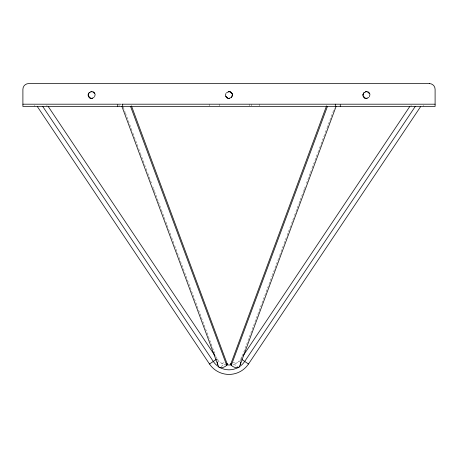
<?xml version="1.0" encoding="UTF-8"?>
<svg xmlns="http://www.w3.org/2000/svg" width="458" height="458" viewBox="0 0 458 458"><rect width="100%" height="100%" fill="white"/><g stroke="black" fill="none" stroke-linecap="round" stroke-linejoin="round"><path stroke-width="0.34" stroke-dasharray="2.29 1.72" d="M46.888 106.485L46.945 105.34M131.618 106.485L131.675 105.34M423.593 106.485L423.65 105.34M242.167 356.439L240.433 361.122C237.748 361.219 235.996 364.436 233.128 364.574M242.419 355.774L271.949 276.243M272.201 275.573L279.397 256.194M279.643 255.524L283.863 244.16M284.115 243.49L286.84 236.139M287.092 235.475L291.311 224.111M291.557 223.441L292.548 220.767M292.799 220.103L294.288 216.09M294.534 215.42L297.019 208.739M297.265 208.069L298.753 204.062M299.005 203.392L299.996 200.719M300.242 200.049L303.471 191.364M303.717 190.694L304.461 188.69M304.713 188.02L305.205 186.687M306.448 183.343L310.169 173.319M310.421 172.649L311.909 168.641M312.156 167.971L317.617 153.27M317.863 152.6L319.352 148.592M319.604 147.923L325.06 133.221M325.312 132.551L326.8 128.538M327.046 127.874L332.508 113.166M332.754 112.502L334.243 108.489M241.784 357.778L238.183 361.957M235.526 363.681L234.88 364.242L234.994 365.112L237.868 367.024M221.22 366.537L223.006 365.118L223.143 364.287L218.678 361.253L217.567 361.122M226.2 364.98L222.502 363.692M217.103 358.9L219.731 361.9M123.259 107.155L125.246 112.502M125.492 113.166L130.954 127.874M131.2 128.538L132.688 132.551M132.94 133.221L138.396 147.923M138.648 148.592L140.137 152.6M140.383 153.27L145.844 167.971M146.091 168.641L147.579 172.649M147.831 173.319L151.552 183.343M152.795 186.687L153.287 188.02M153.539 188.69L154.283 190.694M154.529 191.364L158.25 201.388M158.502 202.058L159.493 204.732M159.739 205.396L161.233 209.409M161.479 210.079L163.958 216.76M164.21 217.43L165.699 221.437M165.945 222.107L166.941 224.781M167.187 225.451L171.406 236.809M171.653 237.479L174.384 244.83M174.63 245.499L178.849 256.858M179.101 257.528L185.799 275.573M186.051 276.243L214.836 353.765M215.833 356.439L217.321 360.452M411.055 105.34L411.112 106.485M34.35 105.34L34.407 106.485M326.325 105.34L326.365 106.485M119.08 105.34L119.12 106.485M259.314 104.195L259.314 105.913M251.23 104.195L251.23 105.913M249.524 104.195L249.524 105.913M219.508 104.195L219.508 105.913M209.569 104.195L209.569 105.913M232.893 362.742A4.58 2.09 20.4 0 1 236.168 363.44M221.832 363.44A4.58 2.09 -20.4 0 1 225.107 362.742"/><path stroke-width="0.69" d="M88.245 94.302L88.176 95.281L89.173 92.608M232.355 95.768L232.424 94.789L231.427 97.462M363.045 94.302L362.976 95.281L363.973 92.608M240.799 362.169L240.318 364.379L238.876 367.442A4.58 2.09 20.4 0 1 233.128 366.663A4.58 2.09 20.4 0 1 231.124 363.234M88.583 93.386L88.165 95.035L88.428 96.352L89.539 97.783L90.398 98.252L88.383 96.237L90.283 98.207L92.327 98.39L91.354 98.459L94.027 97.462M232.017 96.684L232.435 95.035L232.172 93.718L231.061 92.287L230.202 91.818L232.217 93.833L230.317 91.863L228.273 91.68L229.246 91.611L226.573 92.608M363.383 93.386L362.965 95.035L363.228 96.352L364.339 97.783L365.198 98.252L363.183 96.237L365.083 98.207L367.127 98.39L366.154 98.459L368.827 97.462M230.752 364.127L326.336 106.485M231.313 365.266L327.413 106.485M240.318 364.379L336.058 106.485M94.617 96.684L95.035 95.035C96.117 93.684 91.537 90.942 93.661 92.287C96.443 95.871 92.905 90.403 90.873 91.68L91.846 91.611L89.127 92.648M225.983 93.386L225.565 95.035C224.483 96.386 229.063 99.128 226.939 97.783C224.157 94.199 227.695 99.667 229.727 98.39L228.754 98.459L231.473 97.422M369.417 96.684L369.835 95.035C370.917 93.684 366.337 90.942 368.461 92.287C371.243 95.871 367.705 90.403 365.673 91.68L366.646 91.611L363.927 92.648M242.975 355.998L409.79 106.485M415.246 106.485L244.704 361.448A18.893 18.893 0 0 1 239.202 366.841M37.293 106.485L209.489 363.995A23.473 23.473 0 0 0 248.511 363.995L420.707 106.485M209.489 363.995L216.594 359.244M121.942 106.485L217.682 364.379L219.124 367.442L219.537 367.293M231.788 364.98L226.2 364.98M22.9 104.195L117.717 104.195L117.717 106.485M118.284 104.195L120.723 104.195M121.691 104.195L339.716 104.195M435.1 104.195L340.283 104.195L340.283 106.485M238.463 367.293L238.876 367.442M241.727 359.456L248.511 363.995M48.21 106.485L215.123 355.935M42.754 106.485L213.296 361.448A18.893 18.893 0 0 0 218.787 366.835M131.664 106.485L227.248 364.127M130.587 106.485L226.687 365.266M217.682 364.379L217.201 362.169M335.308 104.195L335.308 106.485M122.692 104.195L122.692 106.485M237.92 367.597A18.893 18.893 0 0 1 220.08 367.597M226.876 363.234A4.58 2.09 -20.4 0 1 224.872 366.663A4.58 2.09 -20.4 0 1 219.124 367.442M429.375 83.585L28.625 83.585A5.725 5.725 0 0 0 22.9 89.31L22.9 106.485L435.1 106.485L435.1 89.31A5.725 5.725 0 0 0 429.375 83.585"/></g></svg>
